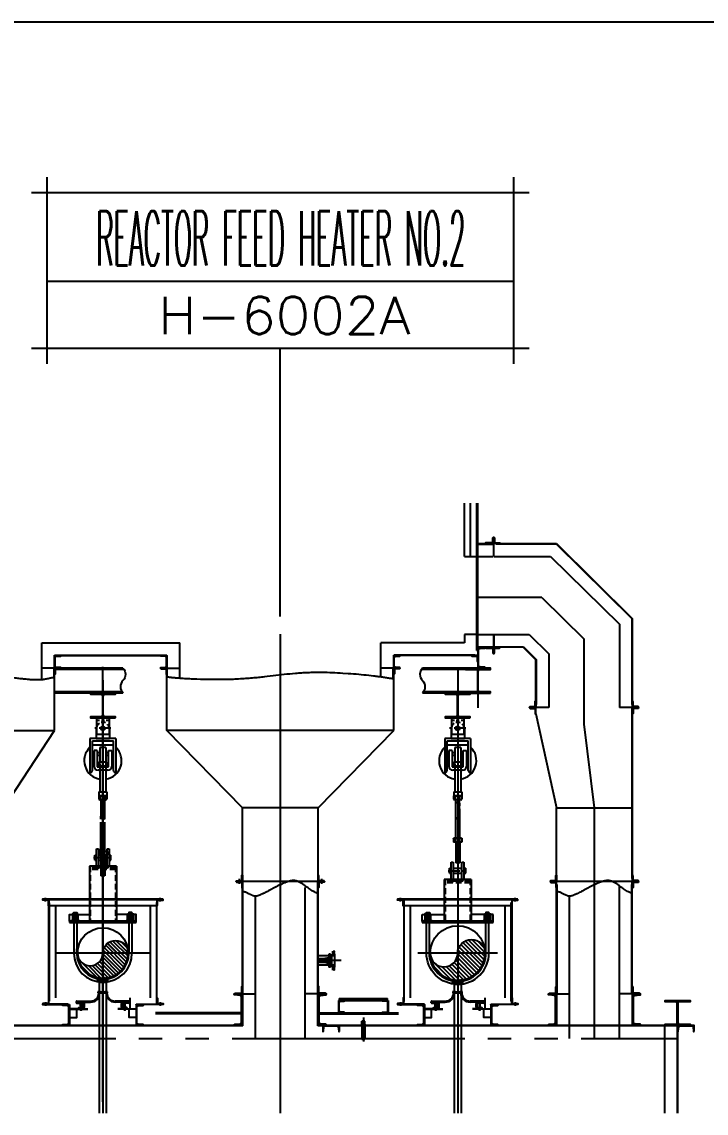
# Model space of a CAD drawing. Header units: millimetres. Extents: x 0 to 134087, y -49114 to 20834.
# Drawn here: x 65996 to 67026, y -39857 to -38215 of the extents above; entities that cross this region are included whole.
import ezdxf
from ezdxf.enums import TextEntityAlignment as Align

# ---------------------------------------------------------------- set-up
doc = ezdxf.new("R2010")
doc.units = ezdxf.units.MM
doc.header["$LTSCALE"] = 35
for name, pattern in [('CENTER', [7, 4, -1, 1, -1]), ('JNK-CENTER', [34, 30, -1.5, 1, -1.5]), ('JNK-HIDDEN', [3, 2, -1]), ('JNK-PHANTOM', [15, 10, -1, 1, -1, 1, -1]), ('PHA', [30, 20, -2, 2, -2, 2, -2])]:
    doc.linetypes.add(name, pattern=pattern)
for name, color, linetype in [('C', 1, 'CENTER'), ('CEN-R', 1, 'JNK-CENTER'), ('CON-C', 4, 'Continuous'), ('CON-G', 3, 'Continuous'), ('CON-W', 7, 'Continuous'), ('CON-Y', 2, 'Continuous'), ('CONT-Y', 2, 'Continuous'), ('Dim-W', 7, 'Continuous'), ('HID-Y', 2, 'JNK-HIDDEN'), ('LOGO-FRAME', 7, 'Continuous'), ('MIS-B', 5, 'Continuous'), ('PAN-W', 6, 'PHA'), ('PHA-M', 6, 'JNK-PHANTOM'), ('PHA-W', 7, 'JNK-PHANTOM'), ('REF-R', 2, 'JNK-PHANTOM'), ('rev-1', 2, 'Continuous'), ('STL-OBJT', 7, 'Continuous'), ('TITLE', 7, 'Continuous')]:
    doc.layers.add(name, color=color, linetype=linetype)
doc.layers.add('CONT-G', color=3, linetype='Continuous', lineweight=25)
doc.styles.add('SIMPLEX', font='simplex.shx', dxfattribs={"width": 0.8})

# ---------------------------------------------------------------- blocks, each defined once
blk = doc.blocks.new('pipesece')
at = {"layer": 'CON-W'}
blk.add_lwpolyline([(0.5, 0, 0.44), (0, 0, -0.44), (-0.5, 0, -0.44), (0, 0)], format="xyb", dxfattribs=at)
blk.add_lwpolyline([(-0.45, 0, 0.31383), (0, 0, 0.31383)], format="xyb", close=True, dxfattribs=at)
blk = doc.blocks.new('A$C59B53160')
at = {"layer": 'PHA-M'}
for p, q in [((-24, 236, -596), (-24, 660, -596)), ((24, 236, -596), (24, 660, -596)), ((-51, 229, -596), (-51, 186, -596)), ((-51, 186, -596), (51, 186, -596)), ((38, 236, -596), (-38, 236, -596)), ((-24, 186, -596), (-24, 229, -596)), ((-24, 186, -596), (-24, -63, -596)), ((24, 186, -596), (24, 229, -596)), ((24, 186, -596), (24, -63, -596)), ((51, 229, -596), (51, 186, -596)), ((-24, -63, -596), (24, -63, -596))]:
    blk.add_line(p, q, dxfattribs=at)
for centre, radius, start, end in [((-37, 219, -596), 17.2, 38.0871, 141.9129), ((0, 190, -596), 46.2, 59.1091, 120.8909), ((37, 219, -596), 17.2, 38.0871, 141.9129)]:
    blk.add_arc(centre, radius, start, end, dxfattribs=at)
at = {"layer": 'PHA-W', "xscale": 47.25751289335312, "yscale": 47.25751289335312, "zscale": 47.25751289335312}
blk.add_blockref('pipesece', (0, 660, -596), dxfattribs=at)
blk = doc.blocks.new('pipesec')
at = {"layer": 'CON-W'}
for p, q in [((0.121, 0.485), (0.485, 0.121)), ((0.244, 0.437), (0.437, 0.244)), ((0.247, 0.211), (0.498, -0.041)), ((0.248, 0.284), (0.499, 0.033)), ((0.012, 0), (0.36, -0.347)), ((0.075, 0.011), (0.394, -0.308)), ((0.126, 0.034), (0.425, -0.264)), ((0.169, 0.066), (0.451, -0.216)), ((0.204, 0.105), (0.473, -0.163)), ((0.23, 0.153), (0.489, -0.105)), ((-0.243, -0.191), (0.063, -0.496)), ((-0.223, -0.136), (0.125, -0.484)), ((-0.193, -0.092), (0.181, -0.466)), ((-0.156, -0.055), (0.232, -0.443)), ((-0.111, -0.026), (0.279, -0.415)), ((-0.056, -0.006), (0.321, -0.383)), ((-0.25, -0.258), (-0.008, -0.5)), ((-0.227, -0.355), (-0.105, -0.477))]:
    blk.add_line(p, q, dxfattribs=at)
blk.add_lwpolyline([(0, 0.5, -1), (0, 0, 1), (0, -0.5, 1)], format="xyb", dxfattribs=at)
blk = doc.blocks.new('A$C3B5754AF')
at = {"layer": 'CON-G'}
for p, q in [((-81, 32), (-27, 32)), ((-72, 29), (-72, -1)), ((-36, 29), (-36, -1)), ((-81, -4), (-27, -4)), ((-81, -4), (-27, -4)), ((-81, -40), (-27, -40)), ((-72, -7), (-72, -37)), ((-36, -7), (-36, -37))]:
    blk.add_line(p, q, dxfattribs=at)
for points in [[(-18, 29, 0.372659), (-36, 29, 0.186242), (-72, 29, 0.372659), (-90, 29), (-90, -1, 0.372659), (-72, -1, 0.186242), (-36, -1, 0.372659), (-18, -1)], [(-18, -7, 0.372659), (-36, -7, 0.186242), (-72, -7, 0.372659), (-90, -7), (-90, -37, 0.372659), (-72, -37, 0.186242), (-36, -37, 0.372659), (-18, -37)]]:
    blk.add_lwpolyline(points, format="xyb", close=True, dxfattribs=at)
blk = doc.blocks.new('A$C4ECB5571')
at = {"layer": 'CON-W', "color": 3}
for p, q in [((140, 128), (-188, 128)), ((-188, 64), (-188, 128)), ((-188, 64), (140, 64)), ((140, 64), (140, 128))]:
    blk.add_line(p, q, dxfattribs=at)
blk.add_lwpolyline([(-96, 416), (-96, 480), (48, 480), (48, 416)], dxfattribs=at)
at = {"layer": 'Dim-W', "color": 1}
for p, q in [((-24, 0), (-24, 501)), ((-24, 56), (-24, 480))]:
    blk.add_line(p, q, dxfattribs=at)
at = {"layer": 'HID-Y', "color": 2}
for points in [[(-96, 0), (-96, 320)], [(48, 0), (48, 320)]]:
    blk.add_lwpolyline(points, dxfattribs=at)
at = {"layer": 'CON-W', "xscale": 4, "yscale": 4, "zscale": 4}
blk.add_blockref('A$C3B5754AF', (193, 288), dxfattribs=at)
blk = doc.blocks.new('A$C2FB86E72')
at = {"layer": 'C'}
blk.add_line((-115, 991), (120, 991), dxfattribs=at)
at = {"layer": 'CEN-R'}
for p, q in [((0, 1089), (0, -530)), ((480, 0), (-480, 0))]:
    blk.add_line(p, q, dxfattribs=at)
at = {"layer": 'CON-G'}
for p, q in [((-428, 386), (-428, 466)), ((428, 386), (-428, 386)), ((-428, 386), (-428, 370)), ((-428, 370), (428, 370)), ((428, 370), (428, 386)), ((-330, 50), (-340, 50)), ((-340, 0), (-340, 50)), ((-330, 0), (-330, 50)), ((340, 50), (330, 50)), ((330, 50), (330, 0))]:
    blk.add_line(p, q, dxfattribs=at)
for points in [[(0, -376, -0.414214), (-376, 0), (-376, 370)], [(0, -340, -0.414214), (-340, 0), (-340, 370)], [(0, -340, 0.414214), (340, 0), (340, 370)], [(0, -376, 0.414214), (376, 0), (376, 370)]]:
    blk.add_lwpolyline(points, format="xyb", dxfattribs=at)
blk.add_circle((0, 0), 330, dxfattribs=at)
for radius in [340, 330]:
    blk.add_arc((0, 0), radius, 180, 0, dxfattribs=at)
at = {"layer": 'CON-W', "color": 3}
for p, q in [((-428, 466), (-162, 466)), ((428, 466), (162, 466)), ((428, 386), (428, 466))]:
    blk.add_line(p, q, dxfattribs=at)
at = {"layer": 'CONT-G'}
for p, q in [((-162, 886), (-162, 386)), ((162, 886), (-162, 886)), ((162, 886), (162, 386))]:
    blk.add_line(p, q, dxfattribs=at)
at = {"layer": 'HID-Y', "color": 2}
for p, q in [((-152, 886), (-152, 386)), ((152, 866), (-152, 866)), ((152, 846), (-152, 846)), ((152, 886), (152, 386))]:
    blk.add_line(p, q, dxfattribs=at)
at = {"layer": 'MIS-B', "color": 4}
blk.add_line((340, 0), (340, 50), dxfattribs=at)
at = {"layer": 'PAN-W'}
for p, q in [((-97, 1021), (-77, 1021)), ((-97, 961), (-97, 1021)), ((-97, 961), (-77, 961)), ((-53, 1021), (50, 1021)), ((-53, 961), (50, 961)), ((74, 1021), (97, 1021)), ((74, 961), (97, 961)), ((97, 961), (97, 1021))]:
    blk.add_line(p, q, dxfattribs=at)
blk.add_lwpolyline([(-53, 896, 0.414214), (-47, 890), (44, 890, 0.414214), (50, 896), (50, 1096), (74, 1096), (74, 896, -0.414214), (44, 866), (-47, 866, -0.414214), (-77, 896), (-77, 1096), (-53, 1096)], format="xyb", close=True, dxfattribs=at)
at = {"xscale": -660.4, "yscale": 660.4, "zscale": 660.4, "rotation": 90}
blk.add_blockref('pipesec', (0, 0), dxfattribs=at)
at = {"layer": 'CON-W', "yscale": 0.25, "zscale": 0.25}
for p, xscale in [((-352, 370), 0.25), ((352, 370), -0.25)]:
    blk.add_blockref('A$C4ECB5571', p, dxfattribs=dict(at, xscale=xscale))
blk = doc.blocks.new('A$C31321E1F')
at = {"layer": 'C'}
blk.add_line((-115, 1150), (120, 1150), dxfattribs=at)
at = {"layer": 'CEN-R'}
for p, q in [((0, 1280), (0, -582)), ((398, 0), (-398, 0)), ((0, -451), (0, -556)), ((0, -451), (0, -556))]:
    blk.add_line(p, q, dxfattribs=at)
at = {"layer": 'CON-W', "color": 3}
for p, q in [((402, 386), (-402, 386)), ((-402, 386), (-402, 370)), ((-402, 370), (402, 370)), ((-350, 370), (-350, 0)), ((-314, 370), (-314, 0)), ((314, 370), (314, 0)), ((350, 370), (350, 0)), ((402, 370), (402, 386)), ((-314, 0), (-314, 50)), ((-314, 50), (-305, 50)), ((-305, 50), (-305, 0))]:
    blk.add_line(p, q, dxfattribs=at)
at = {"layer": 'CON-W'}
blk.add_line((-338, 370), (-314, 370), dxfattribs=at)
at = {"layer": 'CON-W', "color": 3}
for points in [[(-402, 386), (-402, 466), (-162, 466)], [(402, 386), (402, 466), (162, 466)], [(305, 0), (305, 50), (314, 50), (314, 0)]]:
    blk.add_lwpolyline(points, dxfattribs=at)
at = {"layer": 'CON-W'}
blk.add_circle((0, 0), 305, dxfattribs=at)
blk.add_circle((0, 0), 305, dxfattribs=at)
at = {"layer": 'CON-W', "color": 3}
for radius in [350, 314, 305]:
    blk.add_arc((0, 0), radius, 180, 0, dxfattribs=at)
at = {"layer": 'CONT-G'}
for p, q in [((-162, 1045), (-162, 386)), ((162, 1045), (-162, 1045)), ((162, 1045), (162, 386))]:
    blk.add_line(p, q, dxfattribs=at)
at = {"layer": 'HID-Y', "color": 2}
for p, q in [((-152, 1045), (-152, 386)), ((152, 1025), (-152, 1025)), ((152, 1005), (-152, 1005)), ((152, 1045), (152, 386))]:
    blk.add_line(p, q, dxfattribs=at)
at = {"layer": 'PAN-W'}
for p, q in [((-97, 1180), (-77, 1180)), ((-97, 1120), (-97, 1180)), ((-97, 1120), (-77, 1120)), ((-53, 1180), (50, 1180)), ((-53, 1120), (50, 1120)), ((74, 1180), (97, 1180)), ((74, 1120), (97, 1120)), ((97, 1120), (97, 1180))]:
    blk.add_line(p, q, dxfattribs=at)
blk.add_lwpolyline([(-53, 1055, 0.414214), (-47, 1049), (44, 1049, 0.414214), (50, 1055), (50, 1255), (74, 1255), (74, 1055, -0.414214), (44, 1025), (-47, 1025, -0.414214), (-77, 1055), (-77, 1255), (-53, 1255)], format="xyb", close=True, dxfattribs=at)
at = {"xscale": -609.4, "yscale": 609.4, "zscale": 609.4, "rotation": 90}
blk.add_blockref('pipesec', (0, 0), dxfattribs=at)
at = {"layer": 'CON-W', "yscale": 0.25, "zscale": 0.25}
for p, xscale in [((-326, 370), 0.25), ((326, 370), -0.25)]:
    blk.add_blockref('A$C4ECB5571', p, dxfattribs=dict(at, xscale=xscale))
blk = doc.blocks.new('SP-FE2')
at = {"color": 1, "linetype": 'CENTER'}
blk.add_line((97, -104), (-98, -104), dxfattribs=at)
at = {"layer": 'CEN-R'}
blk.add_line((0, 58), (0, -1229), dxfattribs=at)
at = {"layer": 'CON-Y'}
blk.add_circle((0, -104), 23.8, dxfattribs=at)
for start, end in [(133.8182, 260.8315), (279.1699, 46.1818)]:
    blk.add_arc((0, -494), 225, start, end, dxfattribs=at)
at = {"layer": 'CONT-Y'}
for p, q in [((-75, 21), (-75, -173)), ((-75, 21), (75, 21)), ((75, 21), (75, -173)), ((-80, -111), (-80, -227)), ((-40, -11), (-75, -11)), ((18, -11), (-18, -11)), ((75, -11), (40, -11)), ((80, -111), (80, -227)), ((156, -227), (-156, -227)), ((-156, -227), (-156, -636)), ((-127, -256), (127, -256)), ((-127, -612), (-127, -256)), ((-80, -227), (80, -227)), ((-75, -173), (75, -173)), ((127, -612), (127, -256)), ((156, -227), (156, -636)), ((-127, -304), (127, -304)), ((-106, -370), (-106, -561)), ((-67, -370), (-106, -370)), ((-67, -370), (-67, -569)), ((-67, -394), (-36, -394)), ((36, -336), (-36, -336)), ((-36, -336), (-36, -510)), ((36, -336), (36, -510)), ((36, -394), (67, -394)), ((67, -569), (67, -370)), ((67, -370), (106, -370)), ((106, -370), (106, -561)), ((-67, -428), (-36, -428)), ((48, -510), (-48, -510)), ((-48, -510), (-48, -558)), ((36, -428), (67, -428)), ((36, -499), (36, -869)), ((48, -510), (48, -558)), ((-156, -636), (-151, -636)), ((-67, -569), (67, -569)), ((58, -609), (-58, -609)), ((48, -558), (-48, -558)), ((-36, -527), (-36, -869)), ((-36, -558), (-36, -569)), ((-36, -609), (-36, -869)), ((36, -558), (36, -569)), ((36, -609), (36, -869)), ((156, -636), (151, -636)), ((49, -917), (-49, -917)), ((-49, -917), (-49, -958)), ((-48, -869), (48, -869)), ((-48, -869), (-48, -917)), ((-48, -917), (48, -917)), ((-27, -958), (-27, -917)), ((27, -958), (27, -917)), ((48, -869), (48, -917)), ((49, -917), (49, -958)), ((38, -963), (-38, -963)), ((26, -963), (-26, -963)), ((-22, -1187), (-22, -963)), ((22, -1187), (22, -963))]:
    blk.add_line(p, q, dxfattribs=at)
for centre, radius, start, end in [((0, -111), 79.5, 146.9982, 180), ((0, -111), 79.5, 122.5954, 146.9982), ((0, -111), 79.5, 66.3097, 106.0082), ((0, -111), 79.5, 33.0018, 46.5774), ((0, -111), 79.5, 0, 33.0018), ((-151, -612), 24, 270, 0), ((-58, -561), 47.9, 180, 270), ((58, -561), 47.9, 270, 0), ((151, -612), 24, 180, 270), ((-38, -950), 13.6, 216.0781, 323.9219), ((0, -895), 68.3, 246.6749, 293.3251), ((38, -950), 13.6, 216.0781, 323.9219)]:
    blk.add_arc(centre, radius, start, end, dxfattribs=at)
blk.add_ellipse((-11, -1187), major_axis=(-11.1, 0), ratio=0.480082, dxfattribs=at)
blk.add_ellipse((11, -1187), major_axis=(11.1, 0), ratio=0.480082, start_param=3.141593, end_param=6.283185, dxfattribs=at)
blk = doc.blocks.new('A$C1C12395C')
at = {"layer": 'CEN-R'}
blk.add_line((0, 0), (0, 44), dxfattribs=at)
at = {"layer": 'CONT-G'}
for p, q in [((-61, 24), (-47, 44)), ((-61, 19), (-61, 24)), ((-61, 24), (61, 24)), ((-61, 19), (61, 19)), ((-61, 19), (-51, 5)), ((-44, 0), (-51, 5)), ((-51, 5), (51, 5)), ((-47, 44), (47, 44)), ((-44, 0), (44, 0)), ((44, 0), (51, 5)), ((61, 24), (47, 44)), ((61, 19), (51, 5)), ((61, 19), (61, 24))]:
    blk.add_line(p, q, dxfattribs=at)
blk = doc.blocks.new("4'' O2")
at = {"layer": 'CEN-R'}
blk.add_line((275.61, 0), (0, 0), dxfattribs=at)
at = {"layer": 'CON-Y'}
for p, q in [((200, 57.15), (0, 57.15)), ((167, -67.45), (167, 67.45)), ((171.5, 67.45), (167, 67.45)), ((200, 58.05), (167, 58.05)), ((176, 71.15), (176, 114.5)), ((176, 114.5), (176, 71.95)), ((200, -78.6), (200, 78.6)), ((200, -78.6), (200, 78.6)), ((200, -57.15), (0, -57.15)), ((200, -58.05), (167, -58.05)), ((171.5, -67.45), (167, -67.45)), ((176, -114.5), (176, -71.95)), ((200, -78.6), (198.4, -78.6)), ((198.4, -114.5), (198.4, -78.6))]:
    blk.add_line(p, q, dxfattribs=at)
for centre, start, end in [((171.5, 71.95), 270, 0), ((171.5, -71.95), 0, 90)]:
    blk.add_arc(centre, 4.5, start, end, dxfattribs=at)
at = {"layer": 'HID-Y', "ltscale": 0.2}
for p, q in [((203, 95.25), (173, 95.25)), ((198.4, 114.5), (176, 114.5)), ((198.4, 104.75), (176, 104.75)), ((198.4, 85.75), (176, 85.75)), ((198.4, 78.6), (198.4, 114.5)), ((200, 78.6), (198.4, 78.6)), ((203, -95.25), (173, -95.25)), ((198.4, -85.75), (176, -85.75)), ((198.4, -104.75), (176, -104.75)), ((198.4, -114.5), (176, -114.5))]:
    blk.add_line(p, q, dxfattribs=at)
for points in [[(198.4, 85.75), (198.4, 104.75), (176, 85.75), (176, 104.75)], [(198.4, -104.75), (198.4, -85.75), (176, -104.75), (176, -85.75)]]:
    blk.add_solid(points, dxfattribs=at)
blk = doc.blocks.new('N-FLG SIDE 1.00 300 WNRF')
at = {"layer": 'CEN-R'}
for p, q in [((-44, 2), (-44, -20)), ((0, 22), (0, -163)), ((44, 2), (44, -20))]:
    blk.add_line(p, q, dxfattribs=at)
at = {"layer": 'CON-Y'}
for p, q in [((-25, 0), (-25, -2)), ((-25, 0), (25, 0)), ((-13, 0), (-13, -62)), ((13, 0), (13, -62)), ((25, 0), (25, -2)), ((-62, -2), (-62, -18)), ((-62, -2), (-25, -2)), ((-62, -18), (-30, -18)), ((-54, -2), (-54, -18)), ((-35, -2), (-35, -18)), ((-26, -21), (-17, -62)), ((-17, -62), (17, -62)), ((26, -21), (17, -62)), ((25, -2), (62, -2)), ((30, -18), (62, -18)), ((35, -2), (35, -18)), ((54, -2), (54, -18)), ((62, -2), (62, -18)), ((-17, -150), (17, -150))]:
    blk.add_line(p, q, dxfattribs=at)
blk.add_lwpolyline([(-17, -150), (-17, -62), (17, -62), (17, -150)], dxfattribs=at)
for centre, start, end in [((-30, -22), 12.8768, 90), ((30, -22), 90, 167.1232)]:
    blk.add_arc(centre, 4.5, start, end, dxfattribs=at)
blk = doc.blocks.new('A$C3C2347C1')
at = {"layer": 'CON-G'}
blk.add_blockref('N-FLG SIDE 1.00 300 WNRF', (0, 150), dxfattribs=at)
blk = doc.blocks.new('N-FLG SIDE 1.50 300 WNRF')
at = {"layer": 'CEN-R'}
for p, q in [((-57, 3), (-57, -27)), ((0, 15), (0, -166)), ((57, 3), (57, -27))]:
    blk.add_line(p, q, dxfattribs=at)
at = {"layer": 'CON-G'}
blk.add_line((-24, -68), (24, -68), dxfattribs=at)
at = {"layer": 'CON-Y'}
for p, q in [((-36, 0), (-36, -2)), ((-36, 0), (36, 0)), ((-20, 0), (-20, -68)), ((20, 0), (20, -68)), ((36, 0), (36, -2)), ((-78, -2), (-36, -2)), ((-78, -2), (-78, -21)), ((-78, -21), (-39, -21)), ((-68, -2), (-68, -21)), ((-46, -2), (-46, -21)), ((-34, -24), (-24, -68)), ((-24, -68), (24, -68)), ((-24, -150), (-24, -68)), ((34, -24), (24, -68)), ((24, -68), (24, -150)), ((36, -2), (78, -2)), ((39, -21), (78, -21)), ((46, -2), (46, -21)), ((68, -2), (68, -21)), ((78, -2), (78, -21)), ((-24, -150), (24, -150))]:
    blk.add_line(p, q, dxfattribs=at)
for centre, start, end in [((-39, -26), 12.8618, 90), ((39, -26), 90, 167.1382)]:
    blk.add_arc(centre, 4.5, start, end, dxfattribs=at)
blk = doc.blocks.new('A$C0E694495')
at = {"layer": 'CON-G'}
blk.add_blockref('N-FLG SIDE 1.50 300 WNRF', (0, 150), dxfattribs=at)
blk = doc.blocks.new('seal boots-1')
at = {"layer": 'CEN-R'}
for p, q in [((-265, -146), (-265, -234)), ((265, -146), (265, -234))]:
    blk.add_line(p, q, dxfattribs=at)
at = {"layer": 'CON-C'}
for p, q in [((-55, -23), (-55, -10)), ((-55, -10), (55, -10)), ((-55, -23), (55, -23)), ((55, -23), (55, -10))]:
    blk.add_line(p, q, dxfattribs=at)
at = {"layer": 'CON-G'}
for p, q in [((-318, -143), (-318, -128)), ((-313, -123), (-149, -123)), ((-49, -23), (-49, 0)), ((-36, 0), (-49, 0)), ((-36, -36), (-36, 0)), ((37, -36), (37, 0)), ((37, 0), (49, 0)), ((49, -23), (49, 0)), ((313, -123), (149, -123)), ((318, -143), (318, -128)), ((-260, -215), (-400, -215)), ((-313, -148), (-240, -148)), ((-305, -136), (-149, -136)), ((-290, -202), (-240, -202)), ((-272, -192), (-258, -192)), ((-272, -202), (-258, -202)), ((-258, -227), (-272, -227)), ((-260, -156), (-270, -156)), ((-270, -193), (-270, -201)), ((-260, -193), (-260, -201)), ((-235, -197), (-235, -153)), ((-222, -197), (-222, -153)), ((305, -136), (149, -136)), ((223, -197), (223, -153)), ((235, -197), (235, -153)), ((313, -148), (240, -148)), ((290, -202), (240, -202)), ((272, -192), (258, -192)), ((272, -202), (258, -202)), ((258, -227), (272, -227)), ((260, -156), (270, -156)), ((260, -193), (260, -201)), ((260, -215), (400, -215)), ((270, -193), (270, -201))]:
    blk.add_line(p, q, dxfattribs=at)
for points in [[(-400, -220), (-180, -220)], [(-400, -320), (-315, -320), (-315, -220)], [(-270, -226), (-270, -156), (-269, -155), (-261, -155), (-260, -156), (-260, -226)], [(400, -220), (180, -220)], [(270, -226), (270, -156), (269, -155), (261, -155), (260, -156), (260, -226)], [(400, -320), (315, -320), (315, -220)]]:
    blk.add_lwpolyline(points, dxfattribs=at)
for points in [[(-295, -207), (-295, -210, 0.414214), (-290, -215), (-180, -215)], [(295, -207), (295, -210, -0.414214), (290, -215), (180, -215)]]:
    blk.add_lwpolyline(points, format="xyb", dxfattribs=at)
for points in [[(-255, -193, 0.372659), (-260, -193, 0.186242), (-270, -193, 0.372659), (-275, -193), (-275, -201, 0.372659), (-270, -201, 0.186242), (-260, -201, 0.372659), (-255, -201)], [(-275, -226, 0.372659), (-270, -226, 0.186242), (-260, -226, 0.372659), (-255, -226), (-255, -220), (-275, -220)], [(255, -193, -0.372659), (260, -193, -0.186242), (270, -193, -0.372659), (275, -193), (275, -201, -0.372659), (270, -201, -0.186242), (260, -201, -0.372659), (255, -201)], [(275, -226, -0.372659), (270, -226, -0.186242), (260, -226, -0.372659), (255, -226), (255, -220), (275, -220)]]:
    blk.add_lwpolyline(points, format="xyb", close=True, dxfattribs=at)
at = {"layer": 'CON-G', "color": 7}
for points in [[(-270, -217), (-269, -215), (-269, -155)], [(-260, -217), (-261, -215), (-261, -155)], [(260, -217), (261, -215), (261, -155)], [(270, -217), (269, -215), (269, -155)]]:
    blk.add_lwpolyline(points, dxfattribs=at)
at = {"layer": 'CON-G'}
for centre, radius, start, end in [((-313, -128), 5, 90, 180), ((-149, -23), 100, 270, 0), ((-149, -23), 112, 270, 0), ((149, -23), 112, 180, 270), ((149, -23), 100, 180, 270), ((313, -128), 5, 0, 90), ((-313, -143), 5, 180, 270), ((-290, -207), 5, 90, 180), ((-240, -153), 17.5, 0, 90), ((-240, -153), 5, 0, 90), ((-240, -197), 5, 270, 0), ((-240, -197), 17.5, 270, 0), ((240, -153), 17.5, 90, 180), ((240, -197), 17.5, 180, 270), ((240, -153), 5, 90, 180), ((240, -197), 5, 180, 270), ((290, -207), 5, 0, 90), ((313, -143), 5, 270, 0)]:
    blk.add_arc(centre, radius, start, end, dxfattribs=at)
at = {"layer": 'CONT-G'}
for points in [[(-400, -165), (-400, -415), (-490, -415), (-490, -412, -0.388879), (-484, -405), (-422, -399, 0.388879), (-409, -386), (-409, -194, 0.388879), (-422, -180), (-484, -175, -0.388879), (-490, -168), (-490, -165)], [(400, -165), (400, -415), (490, -415), (490, -412, 0.388879), (484, -405), (422, -399, -0.388879), (409, -386), (409, -194, -0.388879), (422, -180), (484, -175, 0.388879), (490, -168), (490, -165)]]:
    blk.add_lwpolyline(points, format="xyb", close=True, dxfattribs=at)
at = {"layer": 'PHA-M'}
blk.add_line((325, -85), (325, -215), dxfattribs=at)
blk = doc.blocks.new('NAMETAG')
at = {"layer": 'CON-W'}
for p, q in [((-15, 1), (-15, -11)), ((15, 1), (15, -11)), ((-16, 0), (16, 0)), ((-15, -5.7), (15, -5.7)), ((-16, -10), (16, -10))]:
    blk.add_line(p, q, dxfattribs=at)
at = {"layer": 'CON-C', "style": 'SIMPLEX', "width": 0.8}
blk.add_attdef('HEATER', text='', height=3.5, dxfattribs=at).set_placement((-0.04, -4.68), align=Align.CENTER)
at = {"layer": 'CON-G', "style": 'SIMPLEX', "width": 0.992635}
blk.add_attdef('NO.\\H-0000-0', text='', height=2.4, dxfattribs=at).set_placement((-13.7, -9.08), (13.64, -9.08), align=Align.FIT)

msp = doc.modelspace()

# ---------------------------------------------------------------- hatches: boundary and pattern name
at = {"layer": 'Dim-W'}
h = msp.add_hatch(dxfattribs=at)
h.set_pattern_fill('ANSI31', color=256, scale=62.5, angle=45)
h.set_pattern_definition([(90, (43530.816, -42599.3895), (-7.8125, 1e-15), [])])
h.paths.add_polyline_path([(66473.8364, -39684.363), (66546.3364, -39684.363), (66546.3364, -39687.488), (66473.8364, -39687.488)])

# ---------------------------------------------------------------- linework, layer by layer
at = {"layer": 'CEN-R'}
for p, q in [((66778.7007, -39081.238), (66682.3364, -39081.238)), ((66778.7007, -39081.238), (66842.0864, -39143.8055)), ((66385.0864, -39136.1968), (66385.0864, -39857.0393)), ((66682.3364, -39154.2567), (66682.3364, -39247.2909)), ((66842.0864, -39271.613), (66842.0864, -39143.8055)), ((66118.2114, -39837.8063), (66118.2114, -39185.7991)), ((66118.2114, -39839.8047), (66118.2114, -39187.488)), ((66651.9614, -39186.738), (66651.9614, -39543.613)), ((66118.2114, -39205.488), (66118.2114, -39551.113)), ((66118.2114, -39224.238), (66118.2114, -39543.613)), ((66651.9614, -39224.238), (66651.9614, -39543.613)), ((66857.7114, -39397.488), (66842.0864, -39271.613)), ((66857.7114, -39744.488), (66857.7114, -39397.488)), ((66857.7114, -39744.488), (66857.7114, -39489.613)), ((66031.9614, -39538.613), (66031.9614, -39533.113)), ((66204.4614, -39538.613), (66204.4614, -39533.113)), ((66565.7114, -39538.613), (66565.7114, -39533.113)), ((66738.2114, -39538.613), (66738.2114, -39533.113)), ((66118.2114, -39546.688), (66118.2114, -39685.7913)), ((66651.9614, -39556.2163), (66651.9614, -39676.2663)), ((66187.7614, -39616.238), (66048.6614, -39616.238)), ((66711.9864, -39616.2413), (66591.9364, -39616.2413)), ((66118.2114, -39659.8818), (66118.2114, -39857.0393)), ((66651.9614, -39663.0726), (66651.9614, -39857.0393)), ((66031.9614, -39690.113), (66031.9614, -39695.613)), ((66204.4614, -39690.113), (66204.4614, -39695.613)), ((66565.7114, -39690.113), (66565.7114, -39695.613)), ((66738.2114, -39690.113), (66738.2114, -39695.613)), ((66510.0864, -39713.0406), (66510.0864, -39749.3821))]:
    msp.add_line(p, q, dxfattribs=at)
at = {"layer": 'CON-C'}
msp.add_line((64060.0429, -38215.2541), (67357.698, -38215.2541), dxfattribs=at)
at = {"layer": 'CON-G'}
for p, q in [((66680.7114, -39161.238), (66680.7114, -38939.5576)), ((66682.3364, -39161.238), (66682.3364, -38939.5576)), ((66709.3364, -38999.988), (66709.3364, -39000.613)), ((66709.3364, -39000.613), (66800.2244, -39000.613)), ((66715.4614, -38999.988), (66800.4809, -38999.988)), ((66800.2244, -39000.613), (66913.9614, -39112.8818)), ((66800.4809, -38999.988), (66914.5864, -39112.6205)), ((66913.9614, -39112.8818), (66913.9614, -39242.238)), ((66914.5864, -39112.6205), (66914.5864, -39246.613)), ((66710.4614, -39155.613), (66710.4614, -39156.238)), ((66710.4614, -39155.613), (66750.8453, -39155.613)), ((66750.5864, -39156.238), (66715.4614, -39156.238)), ((66769.5864, -39174.988), (66750.5864, -39156.238)), ((66750.8453, -39155.613), (66770.2114, -39174.7291)), ((66045.5864, -39167.988), (66214.4614, -39167.988)), ((66045.5864, -39187.488), (66045.5864, -39167.988)), ((66045.5864, -39168.738), (66205.9672, -39168.738)), ((66214.4614, -39187.488), (66214.4614, -39167.988)), ((66677.9614, -39167.988), (66555.7114, -39167.988)), ((66555.7114, -39187.488), (66555.7114, -39167.988)), ((66682.3364, -39168.738), (66564.2055, -39168.738)), ((66677.9614, -39167.988), (66648.0864, -39167.988)), ((66682.3364, -39168.738), (66648.0864, -39168.738)), ((66045.5864, -39187.488), (66044.9614, -39187.488)), ((66044.9614, -39200.9891), (66044.9614, -39187.488)), ((66045.5864, -39187.488), (66044.9614, -39187.488)), ((66148.4371, -39187.488), (66045.5864, -39187.488)), ((66045.5864, -39281.238), (66045.5864, -39187.488)), ((66149.9309, -39189.363), (66045.5864, -39189.363)), ((66214.4614, -39187.488), (66215.0864, -39187.488)), ((66214.4614, -39187.488), (66215.0864, -39187.488)), ((66214.4614, -39281.238), (66214.4614, -39187.488)), ((66215.0864, -39200.9891), (66215.0864, -39187.488)), ((66555.7114, -39187.488), (66555.0864, -39187.488)), ((66555.0864, -39203.8975), (66555.0864, -39187.488)), ((66555.7114, -39187.488), (66555.0864, -39187.488)), ((66555.7114, -39281.238), (66555.7114, -39187.488)), ((66663.5864, -39189.363), (66597.479, -39189.363)), ((66663.5864, -39187.488), (66598.9728, -39187.488)), ((66769.5864, -39246.613), (66769.5864, -39174.988)), ((66770.2114, -39174.7291), (66770.2114, -39242.238)), ((66146.9433, -39223.113), (66045.5864, -39223.113)), ((66148.4371, -39224.988), (66045.5864, -39224.988)), ((66663.5864, -39224.988), (66598.9728, -39224.988)), ((66663.5864, -39223.113), (66600.4666, -39223.113)), ((66770.2114, -39242.238), (66769.5864, -39242.238)), ((66913.9614, -39242.238), (66914.5864, -39242.238)), ((66913.9614, -39251.363), (66914.5864, -39251.363)), ((66769.5864, -39256.363), (66800.8364, -39397.488)), ((65855.5864, -39281.238), (66045.5864, -39281.238)), ((65969.3364, -39397.488), (66045.5864, -39281.238)), ((66555.7114, -39281.238), (66214.4614, -39281.238)), ((66328.2114, -39397.488), (66214.4614, -39281.238)), ((66441.9614, -39397.488), (66555.7114, -39281.238)), ((66328.2114, -39725.738), (66328.2114, -39397.488)), ((66441.9614, -39397.488), (66328.2114, -39397.488)), ((66441.9614, -39725.738), (66441.9614, -39397.488)), ((66800.8364, -39508.363), (66800.8364, -39397.488)), ((66800.8364, -39397.488), (66914.5864, -39397.488)), ((66323.2114, -39504.561), (66323.2114, -39511.9207)), ((66441.9614, -39508.738), (66328.2114, -39508.738)), ((66328.8364, -39725.738), (66328.8364, -39508.738)), ((66441.3364, -39725.738), (66441.3364, -39508.738)), ((66446.9614, -39504.561), (66446.9614, -39511.9207)), ((66800.8364, -39503.988), (66801.4614, -39503.988)), ((66914.5864, -39508.738), (66800.8364, -39508.738)), ((66800.8364, -39513.113), (66801.4614, -39513.113)), ((66800.8364, -39677.488), (66800.8364, -39513.113)), ((66801.4614, -39677.488), (66801.4614, -39513.113)), ((66914.5864, -39503.988), (66913.9614, -39503.988)), ((66913.9614, -39677.488), (66913.9614, -39513.113)), ((66914.5864, -39513.113), (66913.9614, -39513.113)), ((66914.5864, -39677.488), (66914.5864, -39513.113)), ((66327.0864, -39706.238), (66197.4614, -39706.238)), ((66327.0864, -39707.5505), (66197.4614, -39707.5505)), ((66443.5864, -39706.238), (66562.7114, -39706.238)), ((66443.5864, -39707.5505), (66562.7114, -39707.5505)), ((66328.8364, -39724.988), (65787.4614, -39724.988)), ((66328.8364, -39725.738), (65787.4614, -39725.738)), ((66064.9614, -39724.988), (66064.9614, -39725.738)), ((66316.9614, -39724.988), (66316.9614, -39723.563)), ((66982.7114, -39724.988), (66441.3364, -39724.988)), ((66982.7114, -39725.738), (66441.3364, -39725.738)), ((66454.4614, -39724.988), (66454.4614, -39723.563)), ((66512.1801, -39718.738), (66507.9926, -39718.738)), ((66507.9926, -39723.113), (66507.9926, -39718.738)), ((66507.9926, -39723.113), (66507.9926, -39746.363)), ((66512.1801, -39723.113), (66507.9926, -39723.113)), ((66512.1801, -39723.113), (66512.1801, -39718.738)), ((66512.1801, -39723.113), (66512.1801, -39746.363)), ((66789.5864, -39724.988), (66789.5864, -39723.563)), ((66927.0864, -39724.988), (66927.0864, -39723.563)), ((66981.9614, -39724.988), (66981.9614, -39857.0393)), ((66982.7114, -39724.988), (66982.7114, -39857.0393)), ((66512.1801, -39746.363), (66507.9926, -39746.363))]:
    msp.add_line(p, q, dxfattribs=at)
for points in [[(66706.0864, -38999.988), (66706.0864, -38990.613), (66706.4614, -38990.613, -0.414213562), (66707.2114, -38991.363), (66707.2114, -38997.8005, 0.414213562), (66708.2739, -38998.863), (66714.7114, -38998.863, -0.414213562), (66715.4614, -38999.613), (66715.4614, -38999.988)], [(66706.0864, -39156.238), (66706.0864, -39165.613), (66706.4614, -39165.613, 0.414213562), (66707.2114, -39164.863), (66707.2114, -39158.4255, -0.414213562), (66708.2739, -39157.363), (66714.7114, -39157.363, 0.414213562), (66715.4614, -39156.613), (66715.4614, -39156.238)], [(66045.5864, -39168.738), (66045.5864, -39187.488), (66054.9614, -39187.488), (66054.9614, -39187.1853, 0.388878732), (66054.3909, -39186.5627), (66047.5399, -39185.9633, -0.388878732), (66046.3989, -39184.7181), (66046.3989, -39171.508, -0.388878732), (66047.5399, -39170.2628), (66054.3909, -39169.6634, 0.388878732), (66054.9614, -39169.0408), (66054.9614, -39168.738)], [(66214.4614, -39168.738), (66214.4614, -39187.488), (66205.0864, -39187.488), (66205.0864, -39187.1853, -0.388878732), (66205.6569, -39186.5627), (66212.5078, -39185.9633, 0.388878732), (66213.6489, -39184.7181), (66213.6489, -39171.508, 0.388878732), (66212.5078, -39170.2628), (66205.6569, -39169.6634, -0.388878732), (66205.0864, -39169.0408), (66205.0864, -39168.738)], [(66555.7114, -39168.738), (66555.7114, -39187.488), (66565.0864, -39187.488), (66565.0864, -39187.1853, 0.388878732), (66564.5159, -39186.5627), (66557.6649, -39185.9633, -0.388878732), (66556.5239, -39184.7181), (66556.5239, -39171.508, -0.388878732), (66557.6649, -39170.2628), (66564.5159, -39169.6634, 0.388878732), (66565.0864, -39169.0408), (66565.0864, -39168.738)], [(66672.9614, -39168.738), (66672.9614, -39169.1755, 0.414213562), (66673.5239, -39169.738), (66680.4614, -39169.738, -0.414213562), (66681.3364, -39170.613), (66681.3364, -39177.5505, 0.414213562), (66681.8989, -39178.113), (66682.3364, -39178.113), (66682.3364, -39168.738)], [(66054.9614, -39187.488), (66054.9614, -39187.9255, -0.414213562), (66054.3989, -39188.488), (66047.4614, -39188.488, 0.414213562), (66046.5864, -39189.363), (66046.5864, -39196.3005, -0.414213562), (66046.0239, -39196.863), (66045.5864, -39196.863), (66045.5864, -39187.488)], [(66205.0864, -39187.488), (66205.0864, -39187.9255, 0.414213562), (66205.6489, -39188.488), (66212.5864, -39188.488, -0.414213562), (66213.4614, -39189.363), (66213.4614, -39196.3005, 0.414213562), (66214.0239, -39196.863), (66214.4614, -39196.863), (66214.4614, -39187.488)], [(66565.0864, -39187.488), (66565.0864, -39187.9255, -0.414213562), (66564.5239, -39188.488), (66557.5864, -39188.488, 0.414213562), (66556.7114, -39189.363), (66556.7114, -39196.3005, -0.414213562), (66556.1489, -39196.863), (66555.7114, -39196.863), (66555.7114, -39187.488)], [(66701.0864, -39224.988), (66701.0864, -39223.113), (66685.2114, -39223.113, -0.414213562), (66682.9614, -39220.863), (66682.9614, -39191.613, -0.414213562), (66685.2114, -39189.363), (66701.0864, -39189.363), (66701.0864, -39187.488), (66663.5864, -39187.488), (66663.5864, -39189.363), (66679.4614, -39189.363, -0.414213562), (66681.7114, -39191.613), (66681.7114, -39220.863, -0.414213562), (66679.4614, -39223.113), (66663.5864, -39223.113), (66663.5864, -39224.988)], [(66136.9614, -39262.488), (66136.9614, -39260.613), (66121.0864, -39260.613, -0.414213562), (66118.8364, -39258.363), (66118.8364, -39229.113, -0.414213562), (66121.0864, -39226.863), (66136.9614, -39226.863), (66136.9614, -39224.988), (66099.4614, -39224.988), (66099.4614, -39226.863), (66115.3364, -39226.863, -0.414213562), (66117.5864, -39229.113), (66117.5864, -39258.363, -0.414213562), (66115.3364, -39260.613), (66099.4614, -39260.613), (66099.4614, -39262.488)], [(66670.7114, -39262.488), (66670.7114, -39260.613), (66654.8364, -39260.613, -0.414213562), (66652.5864, -39258.363), (66652.5864, -39229.113, -0.414213562), (66654.8364, -39226.863), (66670.7114, -39226.863), (66670.7114, -39224.988), (66633.2114, -39224.988), (66633.2114, -39226.863), (66649.0864, -39226.863, -0.414213562), (66651.3364, -39229.113), (66651.3364, -39258.363, -0.414213562), (66649.0864, -39260.613), (66633.2114, -39260.613), (66633.2114, -39262.488)], [(66769.5864, -39246.613), (66760.2114, -39246.613), (66760.2114, -39246.238, -0.414213562), (66760.9614, -39245.488), (66767.3989, -39245.488, 0.414213562), (66768.4614, -39244.4255), (66768.4614, -39237.988, -0.414213562), (66769.2114, -39237.238), (66769.5864, -39237.238)], [(66914.5864, -39246.613), (66923.9614, -39246.613), (66923.9614, -39246.238, 0.414213562), (66923.2114, -39245.488), (66916.7739, -39245.488, -0.414213562), (66915.7114, -39244.4255), (66915.7114, -39237.988, 0.414213562), (66914.9614, -39237.238), (66914.5864, -39237.238)], [(66769.5864, -39246.988), (66760.2114, -39246.988), (66760.2114, -39247.363, 0.414213562), (66760.9614, -39248.113), (66767.3989, -39248.113, -0.414213562), (66768.4614, -39249.1755), (66768.4614, -39255.613, 0.414213562), (66769.2114, -39256.363), (66769.5864, -39256.363)], [(66914.5864, -39246.988), (66923.9614, -39246.988), (66923.9614, -39247.363, -0.414213562), (66923.2114, -39248.113), (66916.7739, -39248.113, 0.414213562), (66915.7114, -39249.1755), (66915.7114, -39255.613, -0.414213562), (66914.9614, -39256.363), (66914.5864, -39256.363)], [(66318.8364, -39508.363), (66318.8364, -39507.9255, -0.414213562), (66319.3989, -39507.363), (66326.3364, -39507.363, 0.414213562), (66327.2114, -39506.488), (66327.2114, -39499.5505, -0.414213562), (66327.7739, -39498.988), (66328.2114, -39498.988), (66328.2114, -39508.363)], [(66451.3364, -39508.363), (66451.3364, -39507.9255, 0.414213562), (66450.7739, -39507.363), (66443.8364, -39507.363, -0.414213562), (66442.9614, -39506.488), (66442.9614, -39499.5505, 0.414213562), (66442.3989, -39498.988), (66441.9614, -39498.988), (66441.9614, -39508.363)], [(66800.8364, -39508.363), (66791.4614, -39508.363), (66791.4614, -39507.988, -0.414213562), (66792.2114, -39507.238), (66798.6489, -39507.238, 0.414213562), (66799.7114, -39506.1755), (66799.7114, -39499.738, -0.414213562), (66800.4614, -39498.988), (66800.8364, -39498.988)], [(66914.5864, -39508.363), (66923.9614, -39508.363), (66923.9614, -39507.988, 0.414213562), (66923.2114, -39507.238), (66916.7739, -39507.238, -0.414213562), (66915.7114, -39506.1755), (66915.7114, -39499.738, 0.414213562), (66914.9614, -39498.988), (66914.5864, -39498.988)], [(66318.8364, -39508.738), (66318.8364, -39509.1755, 0.414213562), (66319.3989, -39509.738), (66326.3364, -39509.738, -0.414213562), (66327.2114, -39510.613), (66327.2114, -39517.5505, 0.414213562), (66327.7739, -39518.113), (66328.2114, -39518.113), (66328.2114, -39508.738)], [(66451.3364, -39508.738), (66451.3364, -39509.1755, -0.414213562), (66450.7739, -39509.738), (66443.8364, -39509.738, 0.414213562), (66442.9614, -39510.613), (66442.9614, -39517.5505, -0.414213562), (66442.3989, -39518.113), (66441.9614, -39518.113), (66441.9614, -39508.738)], [(66800.8364, -39508.738), (66791.4614, -39508.738), (66791.4614, -39509.113, 0.414213562), (66792.2114, -39509.863), (66798.6489, -39509.863, -0.414213562), (66799.7114, -39510.9255), (66799.7114, -39517.363, 0.414213562), (66800.4614, -39518.113), (66800.8364, -39518.113)], [(66914.5864, -39508.738), (66923.9614, -39508.738), (66923.9614, -39509.113, -0.414213562), (66923.2114, -39509.863), (66916.7739, -39509.863, 0.414213562), (66915.7114, -39510.9255), (66915.7114, -39517.363, -0.414213562), (66914.9614, -39518.113), (66914.5864, -39518.113)], [(66036.9614, -39535.988), (66036.9614, -39545.363), (66036.7114, -39545.363, -0.414213562), (66036.2114, -39544.863), (66036.2114, -39537.8005, 0.414213562), (66035.1489, -39536.738), (66028.0864, -39536.738, -0.414213562), (66027.5864, -39536.238), (66027.5864, -39535.988)], [(66199.4614, -39535.988), (66199.4614, -39545.363), (66199.7114, -39545.363, 0.414213562), (66200.2114, -39544.863), (66200.2114, -39537.8005, -0.414213562), (66201.2739, -39536.738), (66208.3364, -39536.738, 0.414213562), (66208.8364, -39536.238), (66208.8364, -39535.988)], [(66570.7114, -39535.988), (66570.7114, -39545.363), (66570.4614, -39545.363, -0.414213562), (66569.9614, -39544.863), (66569.9614, -39537.8005, 0.414213562), (66568.8989, -39536.738), (66561.8364, -39536.738, -0.414213562), (66561.3364, -39536.238), (66561.3364, -39535.988)], [(66733.2114, -39535.988), (66733.2114, -39545.363), (66733.4614, -39545.363, 0.414213562), (66733.9614, -39544.863), (66733.9614, -39537.8005, -0.414213562), (66735.0239, -39536.738), (66742.0864, -39536.738, 0.414213562), (66742.5864, -39536.238), (66742.5864, -39535.988)], [(66328.2114, -39677.488), (66328.2114, -39724.988), (66315.7114, -39724.988), (66315.7114, -39724.4321, -0.388878732), (66316.7383, -39723.3114), (66324.5325, -39722.6295, 0.388878732), (66326.5864, -39720.3881), (66326.5864, -39682.088, 0.388878732), (66324.5325, -39679.8466), (66316.7383, -39679.1647, -0.388878732), (66315.7114, -39678.0439), (66315.7114, -39677.488)], [(66328.2114, -39677.488), (66316.9614, -39677.488), (66316.9614, -39677.238, -0.414213562), (66317.8364, -39676.363), (66325.8364, -39676.363, 0.414213562), (66327.0864, -39675.113), (66327.0864, -39667.113, -0.414213562), (66327.9614, -39666.238), (66328.2114, -39666.238)], [(66441.9614, -39677.488), (66453.2114, -39677.488), (66453.2114, -39677.238, 0.414213562), (66452.3364, -39676.363), (66444.3364, -39676.363, -0.414213562), (66443.0864, -39675.113), (66443.0864, -39667.113, 0.414213562), (66442.2114, -39666.238), (66441.9614, -39666.238)], [(66441.9614, -39677.488), (66441.9614, -39724.988), (66454.4614, -39724.988), (66454.4614, -39724.4321, 0.388878732), (66453.4344, -39723.3114), (66445.6403, -39722.6295, -0.388878732), (66443.5864, -39720.3881), (66443.5864, -39682.088, -0.388878732), (66445.6403, -39679.8466), (66453.4344, -39679.1647, 0.388878732), (66454.4614, -39678.0439), (66454.4614, -39677.488)], [(66800.8364, -39677.488), (66800.8364, -39724.988), (66788.3364, -39724.988), (66788.3364, -39724.4321, -0.388878732), (66789.3633, -39723.3114), (66797.1575, -39722.6295, 0.388878732), (66799.2114, -39720.3881), (66799.2114, -39682.088, 0.388878732), (66797.1575, -39679.8466), (66789.3633, -39679.1647, -0.388878732), (66788.3364, -39678.0439), (66788.3364, -39677.488)], [(66800.8364, -39677.488), (66789.5864, -39677.488), (66789.5864, -39677.238, -0.414213562), (66790.4614, -39676.363), (66798.4614, -39676.363, 0.414213562), (66799.7114, -39675.113), (66799.7114, -39667.113, -0.414213562), (66800.5864, -39666.238), (66800.8364, -39666.238)], [(66914.5864, -39677.488), (66925.8364, -39677.488), (66925.8364, -39677.238, 0.414213562), (66924.9614, -39676.363), (66916.9614, -39676.363, -0.414213562), (66915.7114, -39675.113), (66915.7114, -39667.113, 0.414213562), (66914.8364, -39666.238), (66914.5864, -39666.238)], [(66914.5864, -39677.488), (66914.5864, -39724.988), (66927.0864, -39724.988), (66927.0864, -39724.4321, 0.388878732), (66926.0594, -39723.3114), (66918.2653, -39722.6295, -0.388878732), (66916.2114, -39720.3881), (66916.2114, -39682.088, -0.388878732), (66918.2653, -39679.8466), (66926.0594, -39679.1647, 0.388878732), (66927.0864, -39678.0439), (66927.0864, -39677.488)], [(66036.9614, -39692.738), (66036.9614, -39683.363), (66036.7114, -39683.363, 0.414213562), (66036.2114, -39683.863), (66036.2114, -39690.9255, -0.414213562), (66035.1489, -39691.988), (66028.0864, -39691.988, 0.414213562), (66027.5864, -39692.488), (66027.5864, -39692.738)], [(66199.4614, -39692.738), (66199.4614, -39683.363), (66199.7114, -39683.363, -0.414213562), (66200.2114, -39683.863), (66200.2114, -39690.9255, 0.414213562), (66201.2739, -39691.988), (66208.3364, -39691.988, -0.414213562), (66208.8364, -39692.488), (66208.8364, -39692.738)], [(66472.5864, -39687.488), (66472.5864, -39706.238), (66481.9614, -39706.238), (66481.9614, -39705.9353, 0.388878732), (66481.3909, -39705.3127), (66474.5399, -39704.7133, -0.388878732), (66473.3989, -39703.4681), (66473.3989, -39690.258, -0.388878732), (66474.5399, -39689.0128), (66481.3909, -39688.4134, 0.388878732), (66481.9614, -39687.7908), (66481.9614, -39687.488)], [(66547.5864, -39687.488), (66547.5864, -39706.238), (66538.2114, -39706.238), (66538.2114, -39705.9353, -0.388878732), (66538.7819, -39705.3127), (66545.6328, -39704.7133, 0.388878732), (66546.7739, -39703.4681), (66546.7739, -39690.258, 0.388878732), (66545.6328, -39689.0128), (66538.7819, -39688.4134, -0.388878732), (66538.2114, -39687.7908), (66538.2114, -39687.488)], [(66570.7114, -39692.738), (66570.7114, -39683.363), (66570.4614, -39683.363, 0.414213562), (66569.9614, -39683.863), (66569.9614, -39690.9255, -0.414213562), (66568.8989, -39691.988), (66561.8364, -39691.988, 0.414213562), (66561.3364, -39692.488), (66561.3364, -39692.738)], [(66733.2114, -39692.738), (66733.2114, -39683.363), (66733.4614, -39683.363, -0.414213562), (66733.9614, -39683.863), (66733.9614, -39690.9255, 0.414213562), (66735.0239, -39691.988), (66742.0864, -39691.988, -0.414213562), (66742.5864, -39692.488), (66742.5864, -39692.738)], [(66963.9614, -39724.988), (66963.9614, -39723.113), (66979.8364, -39723.113, 0.414213562), (66982.0864, -39720.863), (66982.0864, -39691.613, 0.414213562), (66979.8364, -39689.363), (66963.9614, -39689.363), (66963.9614, -39687.488), (67001.4614, -39687.488), (67001.4614, -39689.363), (66985.5864, -39689.363, 0.414213562), (66983.3364, -39691.613), (66983.3364, -39720.863, 0.414213562), (66985.5864, -39723.113), (67001.4614, -39723.113), (67001.4614, -39724.988)]]:
    msp.add_lwpolyline(points, format="xyb", close=True, dxfattribs=at)
for points in [[(66913.9614, -39251.363), (66913.9614, -39271.573), (66913.9614, -39489.573), (66913.9614, -39503.988)], [(66914.5864, -39251.363), (66914.5864, -39271.613), (66914.5864, -39489.613), (66914.5864, -39503.988)]]:
    msp.add_lwpolyline(points, dxfattribs=at)
for points in [[(66208.8364, -39534.988), (66027.5864, -39534.988), (66027.5864, -39535.613), (66208.8364, -39535.613)], [(66037.5864, -39688.363), (66036.9614, -39688.363), (66036.9614, -39540.363), (66037.5864, -39540.363)], [(66198.8364, -39688.363), (66199.4614, -39688.363), (66199.4614, -39540.363), (66198.8364, -39540.363)], [(66742.5864, -39534.988), (66561.3364, -39534.988), (66561.3364, -39535.613), (66742.5864, -39535.613)], [(66570.7114, -39688.363), (66571.3364, -39688.363), (66571.3364, -39540.363), (66570.7114, -39540.363)], [(66733.2114, -39688.363), (66732.5864, -39688.363), (66732.5864, -39540.363), (66733.2114, -39540.363)], [(66066.2114, -39693.113), (66027.5864, -39693.113), (66027.5864, -39693.738), (66066.2114, -39693.738)], [(66168.2114, -39693.113), (66208.8364, -39693.113), (66208.8364, -39693.738), (66168.2114, -39693.738)], [(66601.9614, -39693.113), (66561.3364, -39693.113), (66561.3364, -39693.738), (66601.9614, -39693.738)], [(66701.9614, -39693.113), (66742.5864, -39693.113), (66742.5864, -39693.738), (66701.9614, -39693.738)]]:
    msp.add_lwpolyline(points, close=True, dxfattribs=at)
for points in [[(66473.9614, -39734.363), (66473.9614, -39724.988), (66448.9614, -39724.988), (66448.9614, -39734.363), (66449.3147, -39734.363, 0.383864035), (66449.9985, -39733.7474), (66450.7096, -39726.9818, -0.383864035), (66452.077, -39725.7505), (66470.8457, -39725.7505, -0.383864035), (66472.2132, -39726.9818), (66472.9243, -39733.7474, 0.383864035), (66473.608, -39734.363), (66473.9614, -39734.363)], [(67007.7114, -39734.363), (67007.7114, -39724.988), (66982.7114, -39724.988), (66982.7114, -39734.363), (66983.0648, -39734.363, 0.383864035), (66983.7485, -39733.7474), (66984.4596, -39726.9818, -0.383864035), (66985.827, -39725.7505), (67004.5957, -39725.7505, -0.383864035), (67005.9632, -39726.9818), (67006.6743, -39733.7474, 0.383864035), (67007.358, -39734.363), (67007.7114, -39734.363)]]:
    msp.add_lwpolyline(points, format="xyb", dxfattribs=at)
for centre, radius in [((66118.2114, -39616.238), 38.0875), ((66651.9614, -39616.2413), 41.275)]:
    msp.add_circle(centre, radius, dxfattribs=at)
at = {"layer": 'CON-W'}
for p, q in [((66507.9926, -39719.1502), (66511.4766, -39718.738)), ((66507.9926, -39719.6455), (66512.1801, -39719.1502)), ((66507.9926, -39720.1409), (66512.1801, -39719.6455)), ((66507.9926, -39720.6362), (66512.1801, -39720.1409)), ((66507.9926, -39721.1316), (66512.1801, -39720.6362)), ((66507.9926, -39721.627), (66512.1801, -39721.1316)), ((66507.9926, -39722.1223), (66512.1801, -39721.627)), ((66507.9926, -39722.6177), (66512.1801, -39722.1223)), ((66507.9926, -39723.113), (66512.1801, -39722.6177))]:
    msp.add_line(p, q, dxfattribs=at)
at = {"layer": 'CON-Y'}
msp.add_line((66385.0864, -39109.9139), (66385.0864, -38706.5161), dxfattribs=at)
at = {"layer": 'CONT-G'}
for p, q in [((66682.3364, -38999.988), (66704.9614, -38999.988)), ((66682.3364, -39001.113), (66704.9614, -39001.113)), ((66677.9614, -39167.988), (66677.9614, -39168.738)), ((66680.7114, -39161.238), (66682.3364, -39161.238))]:
    msp.add_line(p, q, dxfattribs=at)
for points in [[(66706.0864, -38999.988), (66693.5864, -38999.988), (66693.5864, -38999.613, -0.414213562), (66694.4614, -38998.738), (66703.5864, -38998.738, 0.414213562), (66704.8364, -38997.488), (66704.8364, -38991.488, -0.414213562), (66705.7114, -38990.613), (66706.0864, -38990.613)], [(66682.3364, -39156.238), (66682.3364, -39187.488), (66693.5864, -39187.488), (66693.5864, -39187.1077, 0.388878732), (66692.7876, -39186.2361), (66685.0589, -39185.5599, -0.388878732), (66683.4614, -39183.8165), (66683.4614, -39159.9095, -0.388878732), (66685.0589, -39158.1662), (66692.7876, -39157.49, 0.388878732), (66693.5864, -39156.6183), (66693.5864, -39156.238)], [(66706.0864, -39156.238), (66693.5864, -39156.238), (66693.5864, -39156.613, 0.414213562), (66694.4614, -39157.488), (66703.5864, -39157.488, -0.414213562), (66704.8364, -39158.738), (66704.8364, -39164.738, 0.414213562), (66705.7114, -39165.613), (66706.0864, -39165.613)]]:
    msp.add_lwpolyline(points, format="xyb", close=True, dxfattribs=at)
for points in [[(66123.7676, -39857.0393), (66123.7676, -39659.8818), (66112.6551, -39659.8818), (66112.6551, -39857.0393)], [(66657.5176, -39857.0393), (66657.5176, -39663.0726), (66646.4051, -39663.0726), (66646.4051, -39857.0393)]]:
    msp.add_lwpolyline(points, dxfattribs=at)
at = {"layer": 'Dim-W'}
for p, q in [((66546.3364, -39687.488), (66546.3364, -39684.363)), ((66507.9926, -39724.988), (66512.1801, -39724.988))]:
    msp.add_line(p, q, dxfattribs=at)
for points in [[(66148.4371, -39187.488, -0.4), (66148.4371, -39206.238, 0.4), (66148.4371, -39224.988, 0.4)], [(66598.9728, -39187.488, 0.4), (66598.9728, -39206.238, -0.4), (66598.9728, -39224.988, -0.4)]]:
    msp.add_lwpolyline(points, format="xyb", dxfattribs=at)
at = {"layer": 'PHA-M'}
for p, q in [((66661.9614, -39019.363), (66661.9614, -38939.5576)), ((66671.3364, -39019.363), (66671.3364, -38939.5576)), ((66706.0864, -39019.363), (66706.0864, -38999.988)), ((66661.9614, -39019.363), (66704.9614, -39019.363)), ((66706.0864, -39019.363), (66791.6395, -39019.363)), ((66791.6395, -39019.363), (66895.2114, -39121.5979)), ((66895.2114, -39121.5979), (66895.2114, -39246.613)), ((66680.7114, -39136.863), (66661.9614, -39136.863)), ((66661.9614, -39136.863), (66661.9614, -39149.238)), ((66680.7114, -39136.863), (66706.0864, -39136.863)), ((66706.0864, -39136.863), (66706.0864, -39165.613)), ((66706.0864, -39156.238), (66706.0864, -39136.863)), ((66706.0864, -39136.863), (66759.4302, -39136.863)), ((66759.4302, -39136.863), (66788.9614, -39166.013)), ((66026.2114, -39149.238), (66233.8364, -39149.238)), ((66026.2114, -39203.163), (66026.2114, -39149.238)), ((66233.8364, -39203.163), (66233.8364, -39149.238)), ((66661.9614, -39149.238), (66536.3364, -39149.238)), ((66536.3364, -39200.7112), (66536.3364, -39149.238)), ((66788.9614, -39166.013), (66788.9614, -39246.613)), ((66044.9614, -39187.488), (66026.2114, -39187.488)), ((66215.0864, -39187.488), (66233.8364, -39187.488)), ((66555.0864, -39187.488), (66536.3364, -39187.488)), ((66788.9614, -39246.613), (66769.5864, -39246.613)), ((66788.9614, -39246.988), (66769.5864, -39246.988)), ((66914.5864, -39246.613), (66895.2114, -39246.613)), ((66914.5864, -39246.988), (66895.2114, -39246.988)), ((66895.2114, -39744.488), (66895.2114, -39515.0943)), ((66347.5864, -39744.488), (66347.5864, -39528.8285)), ((66422.5864, -39744.488), (66422.5864, -39517.7794)), ((66820.2114, -39744.488), (66820.2114, -39530.6917)), ((66328.2114, -39677.488), (66347.5864, -39677.488)), ((66441.9614, -39677.488), (66422.5864, -39677.488)), ((66800.8364, -39677.488), (66820.2114, -39677.488)), ((66914.5864, -39677.488), (66895.2114, -39677.488)), ((66473.8364, -39684.363), (66546.3364, -39684.363)), ((66473.8364, -39684.363), (66473.8364, -39687.488)), ((66473.8364, -39687.488), (66546.3364, -39687.488)), ((66963.2114, -39724.988), (66963.2114, -39857.0393)), ((65787.4614, -39744.488), (66981.9614, -39744.488))]:
    msp.add_line(p, q, dxfattribs=at)
at = {"layer": 'PHA-W'}
for points, knots in [([(65855.5864, -39204.0598), (65881.1588, -39199.0414), (65891.9599, -39186.8212), (66020.2018, -39209.363), (66034.9736, -39202.9095), (66045.5864, -39200.8693)], [0, 0, 0, 0, 471.136279832, 1147.243645734, 1404.418258211, 1404.418258211, 1404.418258211, 1404.418258211]), ([(66555.7114, -39204.0598), (66530.139, -39199.0414), (66405.5878, -39186.8212), (66347.346, -39209.363), (66225.0742, -39202.9095), (66214.4614, -39200.8693)], [0, 0, 0, 0, 471.136279832, 1147.243645734, 1404.418258211, 1404.418258211, 1404.418258211, 1404.418258211]), ([(66441.9614, -39527.2333), (66421.1726, -39516.7205), (66408.8438, -39492.9297), (66347.3816, -39538.441), (66341.8327, -39528.0889), (66328.2114, -39522.9305)], [0, 0, 0, 0, 527.465626084, 1193.67754373, 1535.043258389, 1535.043258389, 1535.043258389, 1535.043258389]), ([(66914.5864, -39527.2333), (66893.7976, -39516.7205), (66881.4688, -39492.9297), (66820.0066, -39538.441), (66814.4577, -39528.0889), (66800.8364, -39522.9305)], [0, 0, 0, 0, 527.465626084, 1193.67754373, 1535.043258389, 1535.043258389, 1535.043258389, 1535.043258389])]:
    msp.add_open_spline(points, degree=3, knots=knots, dxfattribs=at)
at = {"layer": 'REF-R'}
for p, q in [((66198.8364, -39544.988), (66037.5864, -39544.988)), ((66046.9614, -39544.988), (66046.9614, -39683.738)), ((66189.4614, -39544.988), (66189.4614, -39683.738)), ((66732.5864, -39544.988), (66571.3364, -39544.988)), ((66580.7114, -39683.738), (66580.7114, -39544.988)), ((66723.2114, -39683.738), (66723.2114, -39544.988))]:
    msp.add_line(p, q, dxfattribs=at)

# ---------------------------------------------------------------- block references
at = {"extrusion": (0, 0, -1), "rotation": 270}
for p, xscale, yscale, zscale in [((-66118.2114, -39616.238), 76.17499999999764, 76.17499999999764, -76.17499999999764), ((-66651.9614, -39616.2413), 82.55, 82.55, -82.55)]:
    msp.add_blockref('pipesec', p, dxfattribs=dict(at, xscale=xscale, yscale=yscale, zscale=zscale))
at = {"layer": 'CON-W', "xscale": 0.125, "yscale": 0.125, "zscale": 0.125}
for name, p in [('A$C31321E1F', (66118.2114, -39616.2405)), ('A$C2FB86E72', (66651.9614, -39616.2413))]:
    msp.add_blockref(name, p, dxfattribs=at)
at = {"layer": 'Dim-W', "xscale": 0.125, "yscale": 0.125, "zscale": 0.125, "rotation": 270}
for name in ['A$C0E694495', 'A$C3C2347C1']:
    msp.add_blockref(name, (66441.9614, -39627.488), dxfattribs=at)
at = {"layer": 'Dim-W', "xscale": 0.125, "yscale": 0.125, "zscale": 0.125}
for name, p in [('A$C1C12395C', (66118.2114, -39659.8818)), ('A$C1C12395C', (66651.9614, -39663.0726)), ('seal boots-1', (66118.2114, -39673.1255)), ('seal boots-1', (66651.9614, -39673.1255))]:
    msp.add_blockref(name, p, dxfattribs=at)
at = {"layer": 'LOGO-FRAME'}
ref = msp.add_blockref('NAMETAG', (66385.0864, -38472.5161), dxfattribs=dict(at, xscale=-23.40000000000001, yscale=23.40000000000001, zscale=23.40000000000001))
ref.add_attrib('HEATER', 'REACTOR FEED HEATER NO.2', dxfattribs={"layer": 'CON-C', "height": 81.9, "style": 'SIMPLEX', "width": 0.35}).set_placement((66386.0224, -38582.0281), align=Align.CENTER)
ref.add_attrib('NO.\\H-0000-0', '   H-6002A   ', dxfattribs={"layer": 'CON-G', "height": 56.16, "style": 'SIMPLEX', "width": 0.906155}).set_placement((66065.9104, -38684.9881), (66705.6664, -38684.9881), align=Align.FIT)
at = {"layer": 'rev-1', "xscale": -0.125, "yscale": 0.125, "zscale": 0.125}
for p in [(66651.9614, -39472.4405), (66118.2114, -39492.3413)]:
    msp.add_blockref('A$C59B53160', p, dxfattribs=at)
at = {"layer": 'STL-OBJT', "xscale": 0.125, "yscale": 0.125, "zscale": 0.125}
for p in [(66118.2114, -39265.0943), (66651.9614, -39265.0943)]:
    msp.add_blockref('SP-FE2', p, dxfattribs=at)
at = {"layer": 'TITLE', "xscale": 0.125, "yscale": 0.125, "zscale": 0.125}
msp.add_blockref("4'' O2", (66441.9614, -39627.488), dxfattribs=at)

doc.saveas('drawing.dxf')
